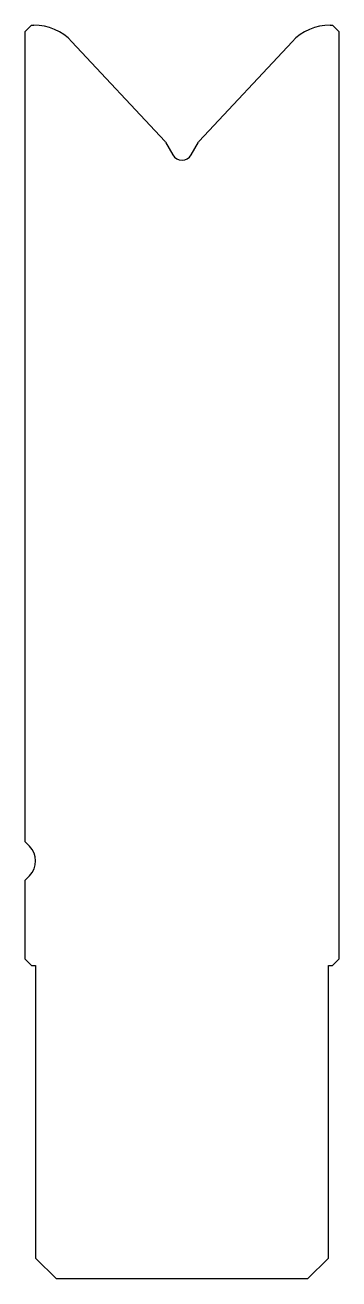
# Model space of a CAD drawing. Header units: metres. Extents: x -7.5 to 7.5, y 0 to 60.
import ezdxf

# ---------------------------------------------------------------- set-up
doc = ezdxf.new("R2010")
doc.units = ezdxf.units.M

msp = doc.modelspace()

# ---------------------------------------------------------------- linework, layer by layer
for p, q in [((-7.2, 60), (-7.5, 59.7)), ((-7.2, 60), (-7.087031, 60)), ((7.087031, 60), (7.2, 60)), ((7.5, 59.7), (7.2, 60)), ((-7.5, 20.914214), (-7.5, 59.7)), ((7.5, 59.7), (7.5, 15.3)), ((-5.258647, 59.204996), (-0.823311, 54.448681)), ((0.823311, 54.448681), (5.258647, 59.204996)), ((-0.78291, 54.394081), (-0.433013, 53.788042)), ((0.433013, 53.788042), (0.78291, 54.394081)), ((-7.5, 20.914214), (-7.292893, 20.707107)), ((-7.292893, 19.292893), (-7.5, 19.085786)), ((-7.5, 15.3), (-7.5, 19.085786)), ((-7.5, 15.3), (-7.2, 15)), ((-7.2, 15), (-7, 15)), ((-7, 15), (-7, 1)), ((7, 15), (7.2, 15)), ((7, 1), (7, 15)), ((7.2, 15), (7.5, 15.3)), ((-7, 1), (-6, 0)), ((6, 0), (7, 1)), ((6, 0), (-6, 0))]:
    msp.add_line(p, q)
for centre, radius, start, end in [((-7.087031, 57.5), 2.5, 43, 90), ((7.087031, 57.5), 2.5, 90, 137), ((-1.042717, 54.244081), 0.3, 30, 43), ((1.042717, 54.244081), 0.3, 137, 150), ((0, 54.038042), 0.5, 210, 330), ((-8, 20), 1, 315, 45)]:
    msp.add_arc(centre, radius, start, end)

doc.saveas('drawing.dxf')
